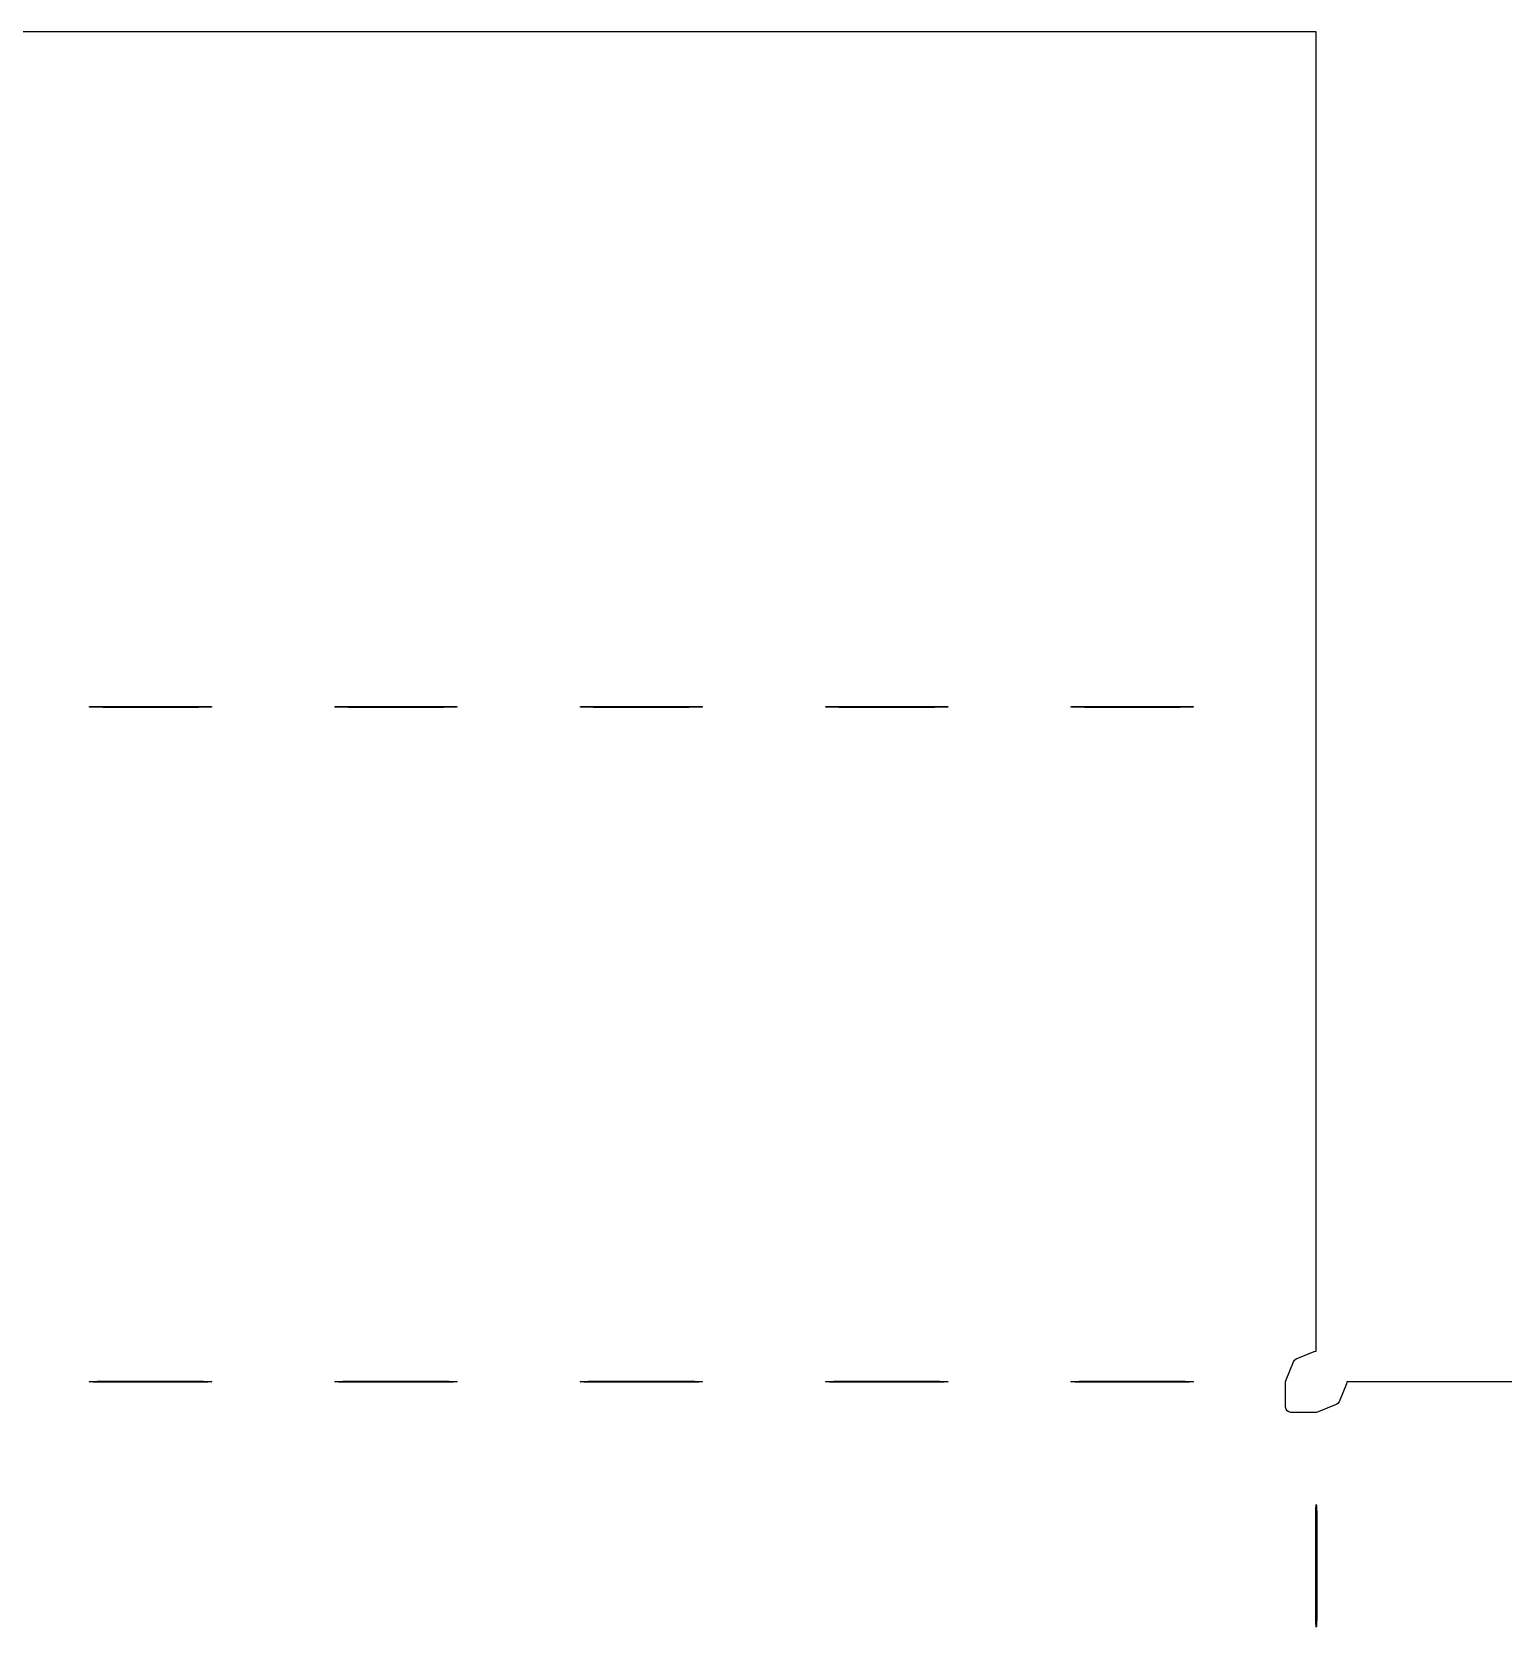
# Model space of a CAD drawing. Header units: metres. Extents: x -73 to 372, y -34 to 331.
# Drawn here: x 2.5 to 57.8, y 143.2 to 203.2 of the extents above; entities that cross this region are included whole.
import ezdxf

# ---------------------------------------------------------------- set-up
doc = ezdxf.new("R2010")
doc.units = ezdxf.units.M

msp = doc.modelspace()

# ---------------------------------------------------------------- linework, layer by layer
for points in [[(101.59, 152.4), (51.953, 152.4), (51.937, 152.323), (51.658, 151.65), (51.615, 151.585), (51.55, 151.542), (50.877, 151.263), (50.8, 151.247), (49.847, 151.247), (49.771, 151.263), (49.706, 151.306), (49.663, 151.371), (49.647, 151.447), (49.647, 152.4), (49.663, 152.477), (49.942, 153.15), (49.985, 153.215), (50.05, 153.258), (50.723, 153.537), (50.8, 153.553), (50.8, 203.19), (50.799, 203.194), (50.797, 203.197), (50.794, 203.199), (50.79, 203.2), (0.01, 203.2)], [(4.623, 177.799), (4.623, 177.799), (4.623, 177.799), (4.623, 177.8), (4.623, 177.8), (4.623, 177.801), (4.623, 177.801), (4.623, 177.801), (4.657, 177.807), (4.657, 177.807), (4.767, 177.813), (4.767, 177.813), (4.932, 177.818), (4.932, 177.818), (5.126, 177.819), (5.126, 177.819), (8.728, 177.819), (8.728, 177.819), (8.923, 177.818), (8.923, 177.818), (9.088, 177.813), (9.088, 177.813), (9.198, 177.807), (9.198, 177.807), (9.231, 177.801), (9.232, 177.801), (9.232, 177.801), (9.232, 177.8), (9.232, 177.8), (9.232, 177.799), (9.232, 177.799), (9.231, 177.799), (9.198, 177.793), (9.198, 177.793), (9.088, 177.787), (9.088, 177.787), (8.923, 177.782), (8.923, 177.782), (8.728, 177.781), (8.728, 177.781), (5.126, 177.781), (5.126, 177.781), (4.932, 177.782), (4.932, 177.782), (4.767, 177.787), (4.767, 177.787), (4.657, 177.793), (4.657, 177.793), (4.623, 177.799)], [(13.86, 177.799), (13.859, 177.799), (13.859, 177.799), (13.859, 177.8), (13.859, 177.8), (13.859, 177.801), (13.859, 177.801), (13.86, 177.801), (13.893, 177.807), (13.893, 177.807), (14.003, 177.813), (14.003, 177.813), (14.168, 177.818), (14.168, 177.818), (14.363, 177.819), (14.363, 177.819), (17.965, 177.819), (17.965, 177.819), (18.159, 177.818), (18.159, 177.818), (18.324, 177.813), (18.324, 177.813), (18.434, 177.807), (18.434, 177.807), (18.468, 177.801), (18.468, 177.801), (18.468, 177.801), (18.468, 177.8), (18.468, 177.8), (18.468, 177.799), (18.468, 177.799), (18.468, 177.799), (18.434, 177.793), (18.434, 177.793), (18.324, 177.787), (18.324, 177.787), (18.159, 177.782), (18.159, 177.782), (17.965, 177.781), (17.965, 177.781), (14.363, 177.781), (14.363, 177.781), (14.168, 177.782), (14.168, 177.782), (14.003, 177.787), (14.003, 177.787), (13.893, 177.793), (13.893, 177.793), (13.86, 177.799)], [(23.096, 177.799), (23.096, 177.799), (23.095, 177.799), (23.095, 177.8), (23.095, 177.8), (23.095, 177.801), (23.096, 177.801), (23.096, 177.801), (23.13, 177.807), (23.13, 177.807), (23.24, 177.813), (23.24, 177.813), (23.404, 177.818), (23.405, 177.818), (23.599, 177.819), (23.599, 177.819), (27.201, 177.819), (27.201, 177.819), (27.395, 177.818), (27.395, 177.818), (27.56, 177.813), (27.56, 177.813), (27.67, 177.807), (27.67, 177.807), (27.704, 177.801), (27.704, 177.801), (27.705, 177.801), (27.705, 177.8), (27.705, 177.8), (27.705, 177.799), (27.704, 177.799), (27.704, 177.799), (27.67, 177.793), (27.67, 177.793), (27.56, 177.787), (27.56, 177.787), (27.396, 177.782), (27.395, 177.782), (27.201, 177.781), (27.201, 177.781), (23.599, 177.781), (23.599, 177.781), (23.405, 177.782), (23.405, 177.782), (23.24, 177.787), (23.24, 177.787), (23.13, 177.793), (23.13, 177.793), (23.096, 177.799)], [(32.332, 177.799), (32.332, 177.799), (32.332, 177.799), (32.332, 177.8), (32.332, 177.8), (32.332, 177.801), (32.332, 177.801), (32.332, 177.801), (32.366, 177.807), (32.366, 177.807), (32.476, 177.813), (32.476, 177.813), (32.641, 177.818), (32.641, 177.818), (32.835, 177.819), (32.835, 177.819), (36.437, 177.819), (36.437, 177.819), (36.632, 177.818), (36.632, 177.818), (36.797, 177.813), (36.797, 177.813), (36.907, 177.807), (36.907, 177.807), (36.94, 177.801), (36.941, 177.801), (36.941, 177.801), (36.941, 177.8), (36.941, 177.8), (36.941, 177.799), (36.941, 177.799), (36.94, 177.799), (36.907, 177.793), (36.907, 177.793), (36.797, 177.787), (36.797, 177.787), (36.632, 177.782), (36.632, 177.782), (36.437, 177.781), (36.437, 177.781), (32.835, 177.781), (32.835, 177.781), (32.641, 177.782), (32.641, 177.782), (32.476, 177.787), (32.476, 177.787), (32.366, 177.793), (32.366, 177.793), (32.332, 177.799)], [(41.569, 177.799), (41.568, 177.799), (41.568, 177.799), (41.568, 177.8), (41.568, 177.8), (41.568, 177.801), (41.568, 177.801), (41.569, 177.801), (41.602, 177.807), (41.602, 177.807), (41.712, 177.813), (41.712, 177.813), (41.877, 177.818), (41.877, 177.818), (42.072, 177.819), (42.072, 177.819), (45.674, 177.819), (45.674, 177.819), (45.868, 177.818), (45.868, 177.818), (46.033, 177.813), (46.033, 177.813), (46.143, 177.807), (46.143, 177.807), (46.177, 177.801), (46.177, 177.801), (46.177, 177.801), (46.177, 177.8), (46.177, 177.8), (46.177, 177.799), (46.177, 177.799), (46.177, 177.799), (46.143, 177.793), (46.143, 177.793), (46.033, 177.787), (46.033, 177.787), (45.868, 177.782), (45.868, 177.782), (45.674, 177.781), (45.674, 177.781), (42.072, 177.781), (42.072, 177.781), (41.877, 177.782), (41.877, 177.782), (41.712, 177.787), (41.712, 177.787), (41.602, 177.793), (41.602, 177.793), (41.569, 177.799)], [(4.623, 152.399), (4.623, 152.399), (4.623, 152.399), (4.623, 152.4), (4.623, 152.4), (4.623, 152.401), (4.623, 152.401), (4.623, 152.401), (4.657, 152.407), (4.657, 152.407), (4.767, 152.413), (4.767, 152.413), (4.932, 152.418), (4.932, 152.418), (5.126, 152.419), (5.126, 152.419), (8.728, 152.419), (8.728, 152.419), (8.923, 152.418), (8.923, 152.418), (9.088, 152.413), (9.088, 152.413), (9.198, 152.407), (9.198, 152.407), (9.231, 152.401), (9.232, 152.401), (9.232, 152.401), (9.232, 152.4), (9.232, 152.4), (9.232, 152.399), (9.232, 152.399), (9.231, 152.399), (9.198, 152.393), (9.198, 152.393), (9.088, 152.387), (9.088, 152.387), (8.923, 152.382), (8.923, 152.382), (8.728, 152.381), (8.728, 152.381), (5.126, 152.381), (5.126, 152.381), (4.932, 152.382), (4.932, 152.382), (4.767, 152.387), (4.767, 152.387), (4.657, 152.393), (4.657, 152.393), (4.623, 152.399)], [(13.86, 152.399), (13.859, 152.399), (13.859, 152.399), (13.859, 152.4), (13.859, 152.4), (13.859, 152.401), (13.859, 152.401), (13.86, 152.401), (13.893, 152.407), (13.893, 152.407), (14.003, 152.413), (14.003, 152.413), (14.168, 152.418), (14.168, 152.418), (14.363, 152.419), (14.363, 152.419), (17.965, 152.419), (17.965, 152.419), (18.159, 152.418), (18.159, 152.418), (18.324, 152.413), (18.324, 152.413), (18.434, 152.407), (18.434, 152.407), (18.468, 152.401), (18.468, 152.401), (18.468, 152.401), (18.468, 152.4), (18.468, 152.4), (18.468, 152.399), (18.468, 152.399), (18.468, 152.399), (18.434, 152.393), (18.434, 152.393), (18.324, 152.387), (18.324, 152.387), (18.159, 152.382), (18.159, 152.382), (17.965, 152.381), (17.965, 152.381), (14.363, 152.381), (14.363, 152.381), (14.168, 152.382), (14.168, 152.382), (14.003, 152.387), (14.003, 152.387), (13.893, 152.393), (13.893, 152.393), (13.86, 152.399)], [(23.096, 152.399), (23.096, 152.399), (23.095, 152.399), (23.095, 152.4), (23.095, 152.4), (23.095, 152.401), (23.096, 152.401), (23.096, 152.401), (23.13, 152.407), (23.13, 152.407), (23.24, 152.413), (23.24, 152.413), (23.404, 152.418), (23.405, 152.418), (23.599, 152.419), (23.599, 152.419), (27.201, 152.419), (27.201, 152.419), (27.395, 152.418), (27.395, 152.418), (27.56, 152.413), (27.56, 152.413), (27.67, 152.407), (27.67, 152.407), (27.704, 152.401), (27.704, 152.401), (27.705, 152.401), (27.705, 152.4), (27.705, 152.4), (27.705, 152.399), (27.704, 152.399), (27.704, 152.399), (27.67, 152.393), (27.67, 152.393), (27.56, 152.387), (27.56, 152.387), (27.396, 152.382), (27.395, 152.382), (27.201, 152.381), (27.201, 152.381), (23.599, 152.381), (23.599, 152.381), (23.405, 152.382), (23.405, 152.382), (23.24, 152.387), (23.24, 152.387), (23.13, 152.393), (23.13, 152.393), (23.096, 152.399)], [(32.332, 152.399), (32.332, 152.399), (32.332, 152.399), (32.332, 152.4), (32.332, 152.4), (32.332, 152.401), (32.332, 152.401), (32.332, 152.401), (32.366, 152.407), (32.366, 152.407), (32.476, 152.413), (32.476, 152.413), (32.641, 152.418), (32.641, 152.418), (32.835, 152.419), (32.835, 152.419), (36.437, 152.419), (36.437, 152.419), (36.632, 152.418), (36.632, 152.418), (36.797, 152.413), (36.797, 152.413), (36.907, 152.407), (36.907, 152.407), (36.94, 152.401), (36.941, 152.401), (36.941, 152.401), (36.941, 152.4), (36.941, 152.4), (36.941, 152.399), (36.941, 152.399), (36.94, 152.399), (36.907, 152.393), (36.907, 152.393), (36.797, 152.387), (36.797, 152.387), (36.632, 152.382), (36.632, 152.382), (36.437, 152.381), (36.437, 152.381), (32.835, 152.381), (32.835, 152.381), (32.641, 152.382), (32.641, 152.382), (32.476, 152.387), (32.476, 152.387), (32.366, 152.393), (32.366, 152.393), (32.332, 152.399)], [(41.569, 152.399), (41.568, 152.399), (41.568, 152.399), (41.568, 152.4), (41.568, 152.4), (41.568, 152.401), (41.568, 152.401), (41.569, 152.401), (41.602, 152.407), (41.602, 152.407), (41.712, 152.413), (41.712, 152.413), (41.877, 152.418), (41.877, 152.418), (42.072, 152.419), (42.072, 152.419), (45.674, 152.419), (45.674, 152.419), (45.868, 152.418), (45.868, 152.418), (46.033, 152.413), (46.033, 152.413), (46.143, 152.407), (46.143, 152.407), (46.177, 152.401), (46.177, 152.401), (46.177, 152.401), (46.177, 152.4), (46.177, 152.4), (46.177, 152.399), (46.177, 152.399), (46.177, 152.399), (46.143, 152.393), (46.143, 152.393), (46.033, 152.387), (46.033, 152.387), (45.868, 152.382), (45.868, 152.382), (45.674, 152.381), (45.674, 152.381), (42.072, 152.381), (42.072, 152.381), (41.877, 152.382), (41.877, 152.382), (41.712, 152.387), (41.712, 152.387), (41.602, 152.393), (41.602, 152.393), (41.569, 152.399)], [(50.781, 147.274), (50.781, 147.274), (50.782, 147.468), (50.782, 147.468), (50.787, 147.633), (50.787, 147.633), (50.793, 147.743), (50.793, 147.743), (50.799, 147.777), (50.799, 147.777), (50.799, 147.777), (50.8, 147.777), (50.8, 147.777), (50.801, 147.777), (50.801, 147.777), (50.801, 147.777), (50.807, 147.743), (50.807, 147.743), (50.813, 147.633), (50.813, 147.633), (50.818, 147.468), (50.818, 147.468), (50.819, 147.274), (50.819, 147.274), (50.819, 143.672), (50.819, 143.672), (50.818, 143.477), (50.818, 143.477), (50.813, 143.312), (50.813, 143.312), (50.807, 143.202), (50.807, 143.202), (50.801, 143.169), (50.801, 143.168), (50.801, 143.168), (50.8, 143.168), (50.8, 143.168), (50.799, 143.168), (50.799, 143.168), (50.799, 143.169), (50.793, 143.202), (50.793, 143.202), (50.787, 143.312), (50.787, 143.312), (50.782, 143.477), (50.782, 143.477), (50.781, 143.672), (50.781, 143.672), (50.781, 147.274)]]:
    msp.add_lwpolyline(points)

doc.saveas('drawing.dxf')
